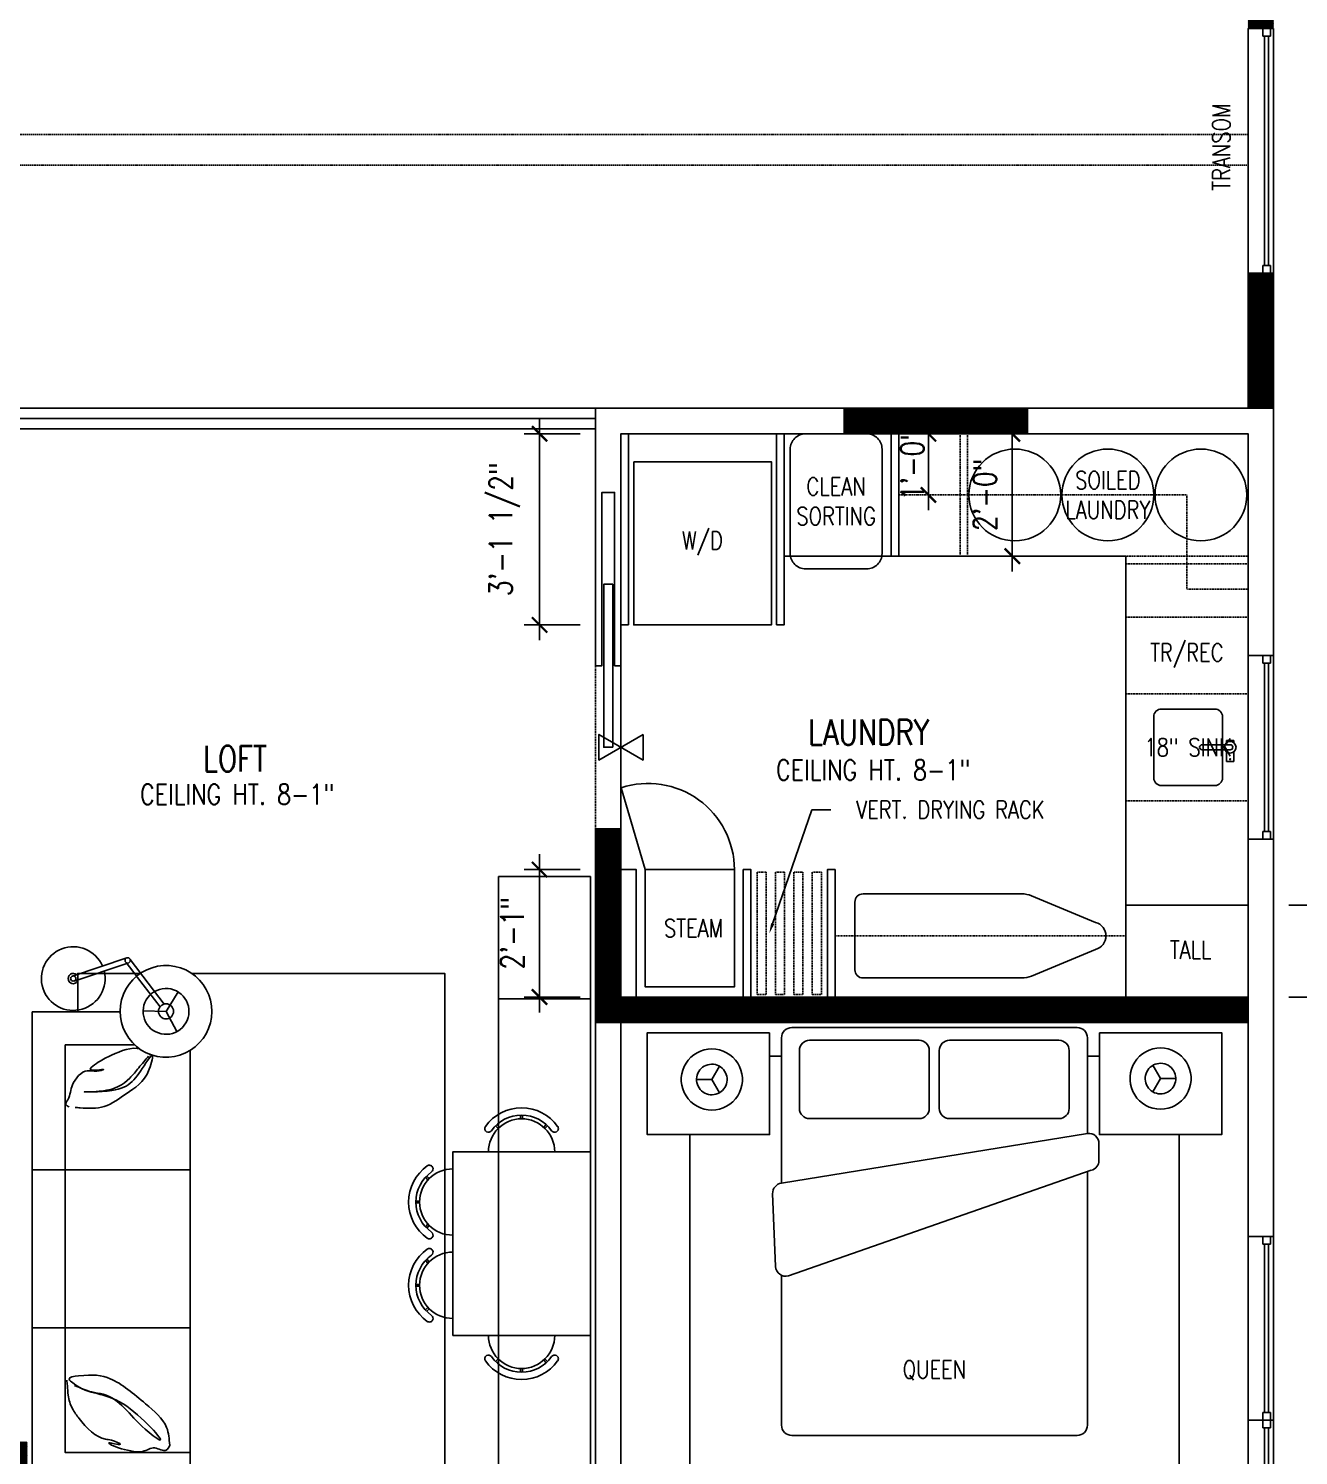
# Model space of a CAD drawing. Header units: inches. Extents: x -1 to 4116, y -71 to 1384.
# Drawn here: x 3159 to 3408, y 502.4 to 782.4 of the extents above; entities that cross this region are included whole.
import ezdxf
from ezdxf import colors
from ezdxf.entities.mleader import LeaderData, LeaderLine
from ezdxf.enums import TextEntityAlignment as Align
from ezdxf.math import Vec2, Vec3

# ---------------------------------------------------------------- set-up
doc = ezdxf.new("R2010")
doc.units = ezdxf.units.IN
doc.header["$MEASUREMENT"] = 0
for name, pattern in [('DASHDOT2', [0.5, 0.25, -0.125, 0, -0.125]), ('HIDDEN', [0.375, 0.25, -0.125]), ('HIDDEN2', [0.1875, 0.125, -0.0625])]:
    doc.linetypes.add(name, pattern=pattern)
doc.layers.get('DEFPOINTS').update_dxf_attribs({"color": 92, "lineweight": 15})
for name, color, linetype in [('A-ANNO', 3, 'Continuous'), ('A-ANNO - NEW', 3, 'Continuous'), ('A-ANNO-CLNG-HT-NEW', 2, 'Continuous'), ('A-ANNO-ROOMTAG-NEW', 2, 'Continuous'), ('A-APPL-NEWW', 1, 'Continuous'), ('A-CASE-BLW', 1, 'HIDDEN2'), ('A-CASE-NEW', 2, 'Continuous'), ('A-CASE-OVER', 1, 'HIDDEN2'), ('A-CLNG-COL1', 1, 'Continuous'), ('A-CLNG-HEAD', 1, 'HIDDEN2'), ('A-DIM-CONS', 2, 'Continuous'), ('A-DOOR-NEW', 2, 'Continuous'), ('A-FLOR-HRAL', 3, 'Continuous'), ('A-FLOR-SILL', 8, 'Continuous'), ('A-FURN', 8, 'Continuous'), ('A-GLAZ', 1, 'Continuous'), ('A-PFIX', 2, 'Continuous'), ('A-WALL-EXIST', 4, 'Continuous'), ('A-WALL-HTCH-F', 252, 'Continuous'), ('A-WALL-NEW', 4, 'Continuous')]:
    doc.layers.add(name, color=color, linetype=linetype)
doc.layers.add('A-FLOR-LEVL', color=2, linetype='Continuous', plot=False)
doc.styles.add('ccTXT', font='ROMANS.shx', dxfattribs={"width": 0.8})
doc.dimstyles.new('DIM48$0', dxfattribs={"dimscale": 48, "dimtxt": 0.09375, "dimasz": 0.0625, "dimexe": 0.0625, "dimexo": 0.0625, "dimgap": 0.0625, "dimtad": 0, "dimdec": 8, "dimrnd": 0.125, "dimzin": 3, "dimdsep": 46, "dimlunit": 4, "dimtxsty": 'ccTXT', "dimblk": 'ARCHTICK', "dimblk1": 'ARCHTICK', "dimblk2": 'ARCHTICK', "dimsah": 1, "dimcen": 0.09375, "dimdle": 0.0625, "dimclrd": 2, "dimclre": 1, "dimclrt": 256, "dimadec": 0, "dimazin": 0, "dimtfac": 0.6, "dimtdec": 4, "dimtix": 1, "dimtmove": 2, "dimatfit": 3, "dimldrblk": 'ARCHTICK', "dimfxl": 1, "dimtvp": 1, "dimfrac": 2, "dimtolj": 1, "dimtzin": 0, "dimarcsym": 0})

# ---------------------------------------------------------------- blocks, each defined once
blk = doc.blocks.new('*U116')
for p, q in [((0, 5), (48, 5)), ((0, 5), (48, 5)), ((0, 2.875), (0, 4.375)), ((0, 4.375), (1.5, 4.375)), ((0, 2.875), (1.5, 2.875)), ((1.5, 2.875), (1.5, 4.375)), ((1.5, 4), (46.5, 4)), ((1.5, 3.25), (46.5, 3.25)), ((46.5, 2.875), (46.5, 4.375)), ((48, 4.375), (46.5, 4.375)), ((48, 2.875), (46.5, 2.875)), ((48, 2.875), (48, 4.375))]:
    blk.add_line(p, q)
at = {"flags": 128}
for points in [[(0, 0), (0, 5), (0, 5), (0, 5)], [(48, 0), (48, 5), (48, 5), (48, 5)]]:
    blk.add_lwpolyline(points, dxfattribs=at)
at = {"layer": 'A-FLOR-SILL'}
blk.add_line((0, 0), (48, 0), dxfattribs=at)
at = {"layer": 'A-GLAZ', "color": 8}
blk.add_line((0, 0), (48, 0), dxfattribs=at)
blk = doc.blocks.new('*U335')
for p, q in [((0, 5), (36, 5)), ((0, 5), (36, 5)), ((0, 2.875), (0, 4.375)), ((0, 4.375), (1.5, 4.375)), ((0, 2.875), (1.5, 2.875)), ((1.5, 2.875), (1.5, 4.375)), ((1.5, 4), (34.5, 4)), ((1.5, 3.25), (34.5, 3.25)), ((34.5, 2.875), (34.5, 4.375)), ((36, 4.375), (34.5, 4.375)), ((36, 2.875), (34.5, 2.875)), ((36, 2.875), (36, 4.375))]:
    blk.add_line(p, q)
at = {"flags": 128}
for points in [[(0, 0), (0, 5), (0, 5), (0, 5)], [(36, 0), (36, 5), (36, 5), (36, 5)]]:
    blk.add_lwpolyline(points, dxfattribs=at)
at = {"layer": 'A-FLOR-SILL'}
blk.add_line((0, 0), (36, 0), dxfattribs=at)
at = {"layer": 'A-GLAZ', "color": 8}
blk.add_line((0, 0), (36, 0), dxfattribs=at)
blk = doc.blocks.new('*U346')
for p, q in [((0, 5), (36, 5)), ((0, 5), (36, 5)), ((0, 2.875), (0, 4.375)), ((0, 4.375), (1.5, 4.375)), ((0, 2.875), (1.5, 2.875)), ((1.5, 2.875), (1.5, 4.375)), ((1.5, 4), (34.5, 4)), ((1.5, 3.25), (34.5, 3.25)), ((34.5, 2.875), (34.5, 4.375)), ((36, 4.375), (34.5, 4.375)), ((36, 2.875), (34.5, 2.875)), ((36, 2.875), (36, 4.375))]:
    blk.add_line(p, q)
at = {"flags": 128}
for points in [[(0, 0), (0, 5), (0, 5), (0, 5)], [(36, 0), (36, 5), (36, 5), (36, 5)]]:
    blk.add_lwpolyline(points, dxfattribs=at)
at = {"layer": 'A-FLOR-SILL'}
blk.add_line((0, 0), (36, 0), dxfattribs=at)
at = {"layer": 'A-GLAZ', "color": 8}
blk.add_line((0, 0), (36, 0), dxfattribs=at)
blk = doc.blocks.new('*U348')
at = {"linetype": 'ByBlock'}
blk.add_lwpolyline([(0, 0), (32, 0), (32, -1.75), (0, -1.75)], close=True, dxfattribs=at)
blk = doc.blocks.new('*U342')
at = {"color": 0, "linetype": 'ByBlock'}
for p, q in [((4.5, 2.5), (4.5, 6)), ((18, 6), (18, 2.5)), ((4.5, -6), (4.5, -2.5)), ((18, -2.5), (18, -6))]:
    blk.add_line(p, q, dxfattribs=at)
at = {"color": 0}
for p, q in [((16.5, 7.5), (6, 7.5)), ((4.5, -2.5), (4.5, 2.5)), ((18, -2.5), (18, 2.5)), ((6, -7.5), (16.5, -7.5))]:
    blk.add_line(p, q, dxfattribs=at)
at = {"color": 0, "linetype": 'ByBlock'}
for centre, start, end in [((6, 6), 90, 180), ((16.5, 6), 0, 90), ((6, -6), 180, 270), ((16.5, -6), 270, 0)]:
    blk.add_arc(centre, 1.5, start, end, dxfattribs=at)
blk = doc.blocks.new('*U20')
at = {"color": 0, "linetype": 'ByBlock'}
for p, q in [((-0.9, 0.71), (-1.35, 0.71)), ((-1.35, 0.71), (-1.35, -0.71)), ((-0.5, 0), (-0.5, -5.5)), ((0.5, -5.5), (0.5, 0)), ((0.9, 0.71), (2.81, 0.71)), ((2.81, 0.71), (2.81, -0.71)), ((-0.9, -0.71), (-1.35, -0.71)), ((0.9, -0.71), (2.81, -0.71))]:
    blk.add_line(p, q, dxfattribs=at)
blk.add_circle((0, 0), 1.14, dxfattribs=at)
blk.add_circle((2.34, 0), 0.107)
for centre, start, end in [((0, 0), 0, 180), ((0, -5.5), 180, 0)]:
    blk.add_arc(centre, 0.5, start, end, dxfattribs=at)
blk = doc.blocks.new('*U351')
blk.add_lwpolyline([(-48, -60), (48, -60), (48, 60), (-48, 60)], close=True)
blk = doc.blocks.new('*U352')
blk.add_wipeout([(0, 0), (0, -20), (24, -20), (24, 0)])
blk.add_lwpolyline([(0, 0), (0, -20), (24, -20), (24, 0)], close=True)
blk = doc.blocks.new('*U349')
blk.add_wipeout([(0, 0), (0, -20), (24, -20), (24, 0)])
blk.add_lwpolyline([(0, 0), (0, -20), (24, -20), (24, 0)], close=True)
blk = doc.blocks.new('*U138')
blk.add_wipeout([(6, 0), (5.95, 0.75), (5.81, 1.49), (5.58, 2.21), (5.26, 2.89), (4.85, 3.53), (4.37, 4.11), (3.82, 4.62), (3.21, 5.07), (2.55, 5.43), (1.85, 5.71), (1.12, 5.89), (0.38, 5.99), (-0.38, 5.99), (-1.12, 5.89), (-1.85, 5.71), (-2.55, 5.43), (-3.21, 5.07), (-3.82, 4.62), (-4.37, 4.11), (-4.85, 3.53), (-5.26, 2.89), (-5.58, 2.21), (-5.81, 1.49), (-5.95, 0.75), (-6, 0), (-5.95, -0.75), (-5.81, -1.49), (-5.58, -2.21), (-5.26, -2.89), (-4.85, -3.53), (-4.37, -4.11), (-3.82, -4.62), (-3.21, -5.07), (-2.55, -5.43), (-1.85, -5.71), (-1.12, -5.89), (-0.38, -5.99), (0.38, -5.99), (1.12, -5.89), (1.85, -5.71), (2.55, -5.43), (3.21, -5.07), (3.82, -4.62), (4.37, -4.11), (4.85, -3.53), (5.26, -2.89), (5.58, -2.21), (5.81, -1.49), (5.95, -0.75)])
at = {"color": 0}
for q in [(-2.6, 1.5), (2.6, 1.5), (0, -3)]:
    blk.add_line((0, 0), q, dxfattribs=at)
for points in [[(6, 0), (5.95, 0.75), (5.81, 1.49), (5.58, 2.21), (5.26, 2.89), (4.85, 3.53), (4.37, 4.11), (3.82, 4.62), (3.21, 5.07), (2.55, 5.43), (1.85, 5.71), (1.12, 5.89), (0.38, 5.99), (-0.38, 5.99), (-1.12, 5.89), (-1.85, 5.71), (-2.55, 5.43), (-3.21, 5.07), (-3.82, 4.62), (-4.37, 4.11), (-4.85, 3.53), (-5.26, 2.89), (-5.58, 2.21), (-5.81, 1.49), (-5.95, 0.75), (-6, 0), (-5.95, -0.75), (-5.81, -1.49), (-5.58, -2.21), (-5.26, -2.89), (-4.85, -3.53), (-4.37, -4.11), (-3.82, -4.62), (-3.21, -5.07), (-2.55, -5.43), (-1.85, -5.71), (-1.12, -5.89), (-0.38, -5.99), (0.38, -5.99), (1.12, -5.89), (1.85, -5.71), (2.55, -5.43), (3.21, -5.07), (3.82, -4.62), (4.37, -4.11), (4.85, -3.53), (5.26, -2.89), (5.58, -2.21), (5.81, -1.49), (5.95, -0.75)], [(2.6, 1.5), (2.39, 1.81), (2.14, 2.1), (1.86, 2.35), (1.55, 2.57), (1.22, 2.74), (0.87, 2.87), (0.5, 2.96), (0.13, 3), (-0.25, 2.99), (-0.62, 2.93), (-0.99, 2.83), (-1.33, 2.69), (-1.66, 2.5), (-1.96, 2.27), (-2.23, 2.01), (-2.46, 1.71), (-2.66, 1.39), (-2.81, 1.05), (-2.92, 0.69), (-2.98, 0.31), (-3, -0.06), (-2.97, -0.44), (-2.89, -0.81), (-2.77, -1.16), (-2.6, -1.5), (-2.39, -1.81), (-2.14, -2.1), (-1.86, -2.35), (-1.55, -2.57), (-1.22, -2.74), (-0.87, -2.87), (-0.5, -2.96), (-0.13, -3), (0.25, -2.99), (0.62, -2.93), (0.99, -2.83), (1.33, -2.69), (1.66, -2.5), (1.96, -2.27), (2.23, -2.01), (2.46, -1.71), (2.66, -1.39), (2.81, -1.05), (2.92, -0.69), (2.98, -0.31), (3, 0.06), (2.97, 0.44), (2.89, 0.81), (2.77, 1.16)]]:
    blk.add_lwpolyline(points, close=True)
blk = doc.blocks.new('*U354')
for p, q in [((-24.49, -2.49), (-3.02, -2.49)), ((24.42, -2.49), (2.95, -2.49)), ((-26.49, -15.85), (-26.49, -4.49)), ((-1.02, -4.49), (-1.02, -15.85)), ((0.95, -4.49), (0.95, -15.85)), ((26.42, -15.85), (26.42, -4.49)), ((-3.02, -17.85), (-24.49, -17.85)), ((2.95, -17.85), (24.42, -17.85)), ((-30, -30.52), (30, -20.77)), ((32.26, -22.75), (32.26, -26.06)), ((30.77, -27.99), (-28.64, -48.72)), ((-31.16, -46.87), (-31.74, -32.58))]:
    blk.add_line(p, q)
for points in [[(30, -20.77), (30, -2, 0.414214), (28, 0), (-28, 0, 0.414214), (-30, -2), (-30, -30.52)], [(-30, -48.61), (-30, -78, 0.414214), (-28, -80), (28, -80, 0.414214), (30, -78), (30, -28.2)]]:
    blk.add_lwpolyline(points, format="xyb")
for centre, start, end in [((-24.49, -4.49), 90, 180), ((-3.02, -4.49), 0, 90), ((2.95, -4.49), 90, 180), ((24.42, -4.49), 0, 90), ((-24.49, -15.85), 180, 270), ((-3.02, -15.85), 270, 0), ((2.95, -15.85), 180, 270), ((24.42, -15.85), 270, 0), ((30.26, -22.75), 0, 97.3662), ((30.26, -26.06), 285, 0), ((-29.74, -32.5), 97.3662, 182.3352), ((-29.16, -46.79), 182.3352, 285)]:
    blk.add_arc(centre, 2, start, end)
blk = doc.blocks.new('*U378')
blk.add_lwpolyline([(-54, -36), (54, -36), (54, 36), (-54, 36)], close=True)
blk = doc.blocks.new('*U320')
at = {"color": 6}
blk.add_wipeout([(0, 93), (0, 0), (31, 0), (31, 93)], dxfattribs=at)
for points in [[(0, 93), (0, 62), (6.5, 62), (6.5, 86.5), (31, 86.5), (31, 93), (0, 93)], [(0, 0), (0, 31), (6.5, 31), (6.5, 6.5), (31, 6.5), (31, 0), (0, 0)]]:
    blk.add_lwpolyline(points)
for points in [[(6.5, 86.5), (31, 86.5), (31, 62), (6.5, 62)], [(6.5, 62), (6.5, 31), (0, 31), (0, 62)], [(6.5, 62), (6.5, 31), (31, 31), (31, 62)], [(6.5, 6.5), (31, 6.5), (31, 31), (6.5, 31)]]:
    blk.add_lwpolyline(points, close=True)
blk = doc.blocks.new('*U304')
at = {"color": 0, "linetype": 'ByBlock'}
for points in [[(-10.24, -5.98), (-9.63, -2.52), (-5.5, 2.13), (1.43, 7.07), (7.66, 7.62), (9.5, 6.96), (8.8, 6.23), (-1.1, 2.12), (-8.16, -4.91), (-5.43, -2.83), (2.83, 4.01), (5.06, 4.47), (8.42, 5.75)], [(-10.24, -5.98), (-9.57, -6.95), (-7.29, -6.53), (-4.88, -7.2), (1.49, -5.54), (0.57, -5.71), (-0.52, -5.81), (1.2, -4.99), (2.34, -4.81), (7.53, -0.75), (8.83, 1.18), (9.69, 3.82), (9.82, 5.74), (9.96, 6.77)]]:
    blk.add_spline(points, degree=3, dxfattribs=at)
blk = doc.blocks.new('*U305')
at = {"color": 0, "linetype": 'ByBlock'}
for points in [[(6.84, 5.68), (5.91, 5.76), (1.16, 5.51), (-3.15, 2.99), (-7.67, -1.84), (-8.2, -4.52), (-7.03, -3.05), (-0.34, 2.36), (5.08, 2.63), (1.59, 2.47), (-3.86, -0.08), (-5.61, -2.09), (-7.54, -4.4)], [(8.06, 5.59), (8.67, 5.14), (8.32, 4.17), (7.4, 1.27), (4.47, -1.51), (2.6, -1.44), (1.3, -1.73), (3.89, -1.81), (3.09, -2.65), (0.36, -4.27), (-5.31, -5.89), (-6.56, -5.75), (-7.91, -5.58), (-7.78, -4.56)]]:
    blk.add_spline(points, degree=3, dxfattribs=at)
blk = doc.blocks.new('*U375')
blk.add_wipeout([(0, 0), (0, -27), (36, -27), (36, 0)])
blk.add_lwpolyline([(0, 0), (0, -27), (36, -27), (36, 0)], close=True)
blk = doc.blocks.new('*U376')
for p, q in [((12.82, 14.86), (1.74, 12.91)), ((13, 13.84), (2.25, 11.94))]:
    blk.add_line(p, q)
for centre in [(12.91, 14.35), (1.83, 12.39)]:
    blk.add_circle(centre, 0.52)
blk.add_arc((12.91, 14.35), 1.01, 220.9778, 159.0222)
blk.add_wipeout([(9, 0), (8.93, 1.13), (8.72, 2.24), (8.37, 3.31), (7.89, 4.34), (7.28, 5.29), (6.56, 6.16), (5.74, 6.93), (4.82, 7.6), (3.83, 8.14), (2.78, 8.56), (1.69, 8.84), (0.57, 8.98), (-0.57, 8.98), (-1.69, 8.84), (-2.78, 8.56), (-3.83, 8.14), (-4.82, 7.6), (-5.74, 6.93), (-6.56, 6.16), (-7.28, 5.29), (-7.89, 4.34), (-8.37, 3.31), (-8.72, 2.24), (-8.93, 1.13), (-9, 0), (-8.93, -1.13), (-8.72, -2.24), (-8.37, -3.31), (-7.89, -4.34), (-7.28, -5.29), (-6.56, -6.16), (-5.74, -6.93), (-4.82, -7.6), (-3.83, -8.14), (-2.78, -8.56), (-1.69, -8.84), (-0.57, -8.98), (0.57, -8.98), (1.69, -8.84), (2.78, -8.56), (3.83, -8.14), (4.82, -7.6), (5.74, -6.93), (6.56, -6.16), (7.28, -5.29), (7.89, -4.34), (8.37, -3.31), (8.72, -2.24), (8.93, -1.13)])
for p, q in [((1.31, 12.3), (-0.37, 1.43)), ((2.29, 12.15), (0.61, 1.35))]:
    blk.add_line(p, q)
at = {"color": 0}
for q in [(-3.9, 2.25), (3.9, 2.25), (0, -4.5)]:
    blk.add_line((0, 0), q, dxfattribs=at)
for points in [[(9, 0), (8.93, 1.13), (8.72, 2.24), (8.37, 3.31), (7.89, 4.34), (7.28, 5.29), (6.56, 6.16), (5.74, 6.93), (4.82, 7.6), (3.83, 8.14), (2.78, 8.56), (1.69, 8.84), (0.57, 8.98), (-0.57, 8.98), (-1.69, 8.84), (-2.78, 8.56), (-3.83, 8.14), (-4.82, 7.6), (-5.74, 6.93), (-6.56, 6.16), (-7.28, 5.29), (-7.89, 4.34), (-8.37, 3.31), (-8.72, 2.24), (-8.93, 1.13), (-9, 0), (-8.93, -1.13), (-8.72, -2.24), (-8.37, -3.31), (-7.89, -4.34), (-7.28, -5.29), (-6.56, -6.16), (-5.74, -6.93), (-4.82, -7.6), (-3.83, -8.14), (-2.78, -8.56), (-1.69, -8.84), (-0.57, -8.98), (0.57, -8.98), (1.69, -8.84), (2.78, -8.56), (3.83, -8.14), (4.82, -7.6), (5.74, -6.93), (6.56, -6.16), (7.28, -5.29), (7.89, -4.34), (8.37, -3.31), (8.72, -2.24), (8.93, -1.13)], [(3.9, 2.25), (3.58, 2.72), (3.22, 3.15), (2.8, 3.53), (2.33, 3.85), (1.83, 4.11), (1.3, 4.31), (0.75, 4.44), (0.19, 4.5), (-0.38, 4.48), (-0.94, 4.4), (-1.48, 4.25), (-2, 4.03), (-2.49, 3.75), (-2.94, 3.41), (-3.34, 3.01), (-3.7, 2.57), (-3.99, 2.08), (-4.22, 1.57), (-4.38, 1.03), (-4.48, 0.47), (-4.5, -0.09), (-4.45, -0.66), (-4.33, -1.21), (-4.15, -1.74), (-3.9, -2.25), (-3.58, -2.72), (-3.22, -3.15), (-2.8, -3.53), (-2.33, -3.85), (-1.83, -4.11), (-1.3, -4.31), (-0.75, -4.44), (-0.19, -4.5), (0.38, -4.48), (0.94, -4.4), (1.48, -4.25), (2, -4.03), (2.49, -3.75), (2.94, -3.41), (3.34, -3.01), (3.7, -2.57), (3.99, -2.08), (4.22, -1.57), (4.38, -1.03), (4.48, -0.47), (4.5, 0.09), (4.45, 0.66), (4.33, 1.21), (4.15, 1.74)]]:
    blk.add_lwpolyline(points, close=True)
blk.add_circle((0, 0), 1.48)
blk.add_arc((12.91, 14.35), 6.25, 194.7779, 185.2221)
blk = doc.blocks.new('*U22')
at = {"color": 0, "linetype": 'ByBlock'}
for p, q in [((-0.25, 18.5), (-0.25, 19.5)), ((0.25, 18.5), (0.25, 19.5)), ((-7.07, 16.57), (-6.36, 15.86)), ((-6.71, 16.92), (-6.01, 16.22)), ((6.71, 16.92), (6.01, 16.22)), ((7.07, 16.57), (6.36, 15.86)), ((-9.49, 14.98), (-9.49, 14.98)), ((9.49, 14.98), (9.49, 14.98))]:
    blk.add_line(p, q, dxfattribs=at)
blk.add_circle((0, 9.5), 9, dxfattribs=at)
for centre, radius, start, end in [((0, 9.5), 12, 35.2159, 144.7841), ((0, 9.5), 10, 35.2159, 144.7841), ((-8.99, 15.84), 1, 144.7841, 240), ((8.99, 15.84), 1, 300, 35.2159), ((-8.99, 15.84), 1, 240, 324.7841), ((8.99, 15.84), 1, 215.2159, 300)]:
    blk.add_arc(centre, radius, start, end, dxfattribs=at)
blk = doc.blocks.new('*U53')
at = {"layer": 'A-FLOR-SILL'}
blk.add_line((-16, 0), (16, 0), dxfattribs=at)
blk.add_lwpolyline([(-2.51, 4.32), (2.51, -4.32), (-2.51, -4.32), (2.51, 4.32)], close=True, dxfattribs=at)
blk = doc.blocks.new('_ArchTick')
at = {"color": 0, "linetype": 'ByBlock', "const_width": 0.15}
blk.add_lwpolyline([(-0.5, -0.5), (0.5, 0.5)], dxfattribs=at)
blk = doc.blocks.new('*D572')
at = {"layer": 'A-DIM-CONS', "color": 2, "lineweight": -2, "transparency": 16777216}
blk.add_line((3335.46, 687.87), (3335.46, 705.87), dxfattribs=at)
at = {"layer": 'DEFPOINTS', "color": 0, "transparency": 16777216}
for p in [(3335.46, 702.87), (3335.46, 702.87), (3335.46, 690.87)]:
    blk.add_point(p, dxfattribs=at)
at = {"layer": 'A-DIM-CONS', "color": 2, "lineweight": -2, "transparency": 16777216, "xscale": 3, "yscale": 3, "zscale": 3}
for p, rotation in [((3335.46, 702.87), 90), ((3335.46, 690.87), 270)]:
    blk.add_blockref('_ArchTick', p, dxfattribs=dict(at, rotation=rotation))
at = {"layer": 'A-DIM-CONS', "transparency": 16777216, "insert": (3332.31, 696.87), "char_height": 4.5, "attachment_point": 5, "rotation": 90, "style": 'ccTXT'}
blk.add_mtext('\\A1;1\'-0"', dxfattribs=at)
blk = doc.blocks.new('*D573')
at = {"layer": 'A-DIM-CONS', "color": 2, "lineweight": -2, "transparency": 16777216}
blk.add_line((3351.91, 675.87), (3351.91, 705.87), dxfattribs=at)
at = {"layer": 'DEFPOINTS', "color": 0, "transparency": 16777216}
for p in [(3351.91, 702.87), (3351.91, 702.87), (3351.91, 678.87)]:
    blk.add_point(p, dxfattribs=at)
at = {"layer": 'A-DIM-CONS', "color": 2, "lineweight": -2, "transparency": 16777216, "xscale": 3, "yscale": 3, "zscale": 3}
for p, rotation in [((3351.91, 702.87), 90), ((3351.91, 678.87), 270)]:
    blk.add_blockref('_ArchTick', p, dxfattribs=dict(at, rotation=rotation))
at = {"layer": 'A-DIM-CONS', "transparency": 16777216, "insert": (3346.55, 690.87), "char_height": 4.5, "attachment_point": 5, "rotation": 90, "style": 'ccTXT'}
blk.add_mtext('\\A1;2\'-0"', dxfattribs=at)
blk = doc.blocks.new('*D574')
at = {"layer": 'A-DIM-CONS', "color": 2, "lineweight": -2, "transparency": 16777216}
blk.add_line((3259.19, 662.37), (3259.19, 705.87), dxfattribs=at)
at = {"layer": 'A-DIM-CONS', "color": 1, "lineweight": -2, "transparency": 16777216}
for p, q in [((3267.15, 702.87), (3256.19, 702.87)), ((3267.15, 665.37), (3256.19, 665.37))]:
    blk.add_line(p, q, dxfattribs=at)
at = {"layer": 'DEFPOINTS', "color": 0, "transparency": 16777216}
for p in [(3259.19, 702.87), (3270.15, 702.87), (3270.15, 665.37)]:
    blk.add_point(p, dxfattribs=at)
at = {"layer": 'A-DIM-CONS', "color": 2, "lineweight": -2, "transparency": 16777216, "xscale": 3, "yscale": 3, "zscale": 3}
for p, rotation in [((3259.19, 702.87), 90), ((3259.19, 665.37), 270)]:
    blk.add_blockref('_ArchTick', p, dxfattribs=dict(at, rotation=rotation))
at = {"layer": 'A-DIM-CONS', "transparency": 16777216, "insert": (3252.33, 684.12), "char_height": 4.5, "attachment_point": 5, "rotation": 90, "style": 'ccTXT'}
blk.add_mtext('\\A1;3\'-1 1/2"', dxfattribs=at)
blk = doc.blocks.new('*D575')
at = {"layer": 'A-DIM-CONS', "color": 2, "lineweight": -2, "transparency": 16777216}
blk.add_line((3259.19, 620.37), (3259.19, 589.37), dxfattribs=at)
at = {"layer": 'A-DIM-CONS', "color": 1, "lineweight": -2, "transparency": 16777216}
for p, q in [((3267.15, 617.37), (3256.19, 617.37)), ((3267.15, 592.37), (3256.19, 592.37))]:
    blk.add_line(p, q, dxfattribs=at)
at = {"layer": 'DEFPOINTS', "color": 0, "transparency": 16777216}
for p in [(3270.15, 617.37), (3259.19, 592.37), (3270.15, 592.37)]:
    blk.add_point(p, dxfattribs=at)
at = {"layer": 'A-DIM-CONS', "color": 2, "lineweight": -2, "transparency": 16777216, "xscale": 3, "yscale": 3, "zscale": 3}
for p, rotation in [((3259.19, 617.37), 90), ((3259.19, 592.37), 270)]:
    blk.add_blockref('_ArchTick', p, dxfattribs=dict(at, rotation=rotation))
at = {"layer": 'A-DIM-CONS', "transparency": 16777216, "insert": (3253.83, 604.87), "char_height": 4.5, "attachment_point": 5, "rotation": 90, "style": 'ccTXT'}
blk.add_mtext('\\A1;2\'-1"', dxfattribs=at)
blk = doc.blocks.new('*D577')
at = {"layer": 'A-DIM-CONS', "color": 2, "lineweight": -2, "transparency": 16777216}
for p, q in [((3418.62, 610.37), (3418.62, 613.37)), ((3418.62, 610.37), (3418.62, 592.37)), ((3418.62, 592.37), (3418.62, 589.37))]:
    blk.add_line(p, q, dxfattribs=at)
at = {"layer": 'A-DIM-CONS', "color": 1, "lineweight": -2, "transparency": 16777216}
for p, q in [((3406.16, 610.37), (3421.62, 610.37)), ((3406.16, 592.37), (3421.62, 592.37))]:
    blk.add_line(p, q, dxfattribs=at)
at = {"layer": 'DEFPOINTS', "color": 0, "transparency": 16777216}
for p in [(3403.16, 610.37), (3403.16, 592.37), (3418.62, 592.37)]:
    blk.add_point(p, dxfattribs=at)
at = {"layer": 'A-DIM-CONS', "color": 2, "lineweight": -2, "transparency": 16777216, "xscale": 3, "yscale": 3, "zscale": 3}
for p, rotation in [((3418.62, 610.37), 270), ((3418.62, 592.37), 90)]:
    blk.add_blockref('_ArchTick', p, dxfattribs=dict(at, rotation=rotation))
at = {"layer": 'A-DIM-CONS', "transparency": 16777216, "insert": (3413.27, 601.37), "char_height": 4.5, "attachment_point": 5, "rotation": 90, "style": 'ccTXT'}
blk.add_mtext('\\A1;1\'-6"', dxfattribs=at)

msp = doc.modelspace()

# ---------------------------------------------------------------- hatches: boundary and pattern name
at = {"layer": 'A-WALL-HTCH-F'}
h = msp.add_hatch(dxfattribs=at)
h.set_pattern_fill('ANSI31', color=256)
h.set_pattern_definition([(45, (0.0164, 0.01056), (-0.0883883476, 0.0883883476), [])])
h.paths.add_polyline_path([(3353.15798868, 315.11544828), (3332.85798868, 315.11544828), (3332.15798868, 315.11544828), (3332.15798868, 419.11544828), (3361.2557944, 419.11544828), (3361.25628446, 424.11544826), (3322.15847874, 424.11864163), (3322.15798868, 419.11544828), (3327.15798868, 419.11544828), (3327.15798868, 315.11544828), (3257.15798868, 315.11544828), (3257.15798868, 398.61544828), (3275.15798868, 398.61544828), (3275.15798868, 419.11544828), (3292.15798868, 419.11544828), (3292.15798868, 424.12109193), (3275.15798868, 424.12248043), (3275.15798868, 429.11544828), (3270.17624421, 429.11544828), (3270.14717782, 403.62288793), (3256.15798868, 403.61544828), (3247.15798868, 403.61544828), (3247.15798868, 398.61544828), (3252.15798868, 398.61544828), (3252.15798868, 310.11544828), (3252.15798868, 277.36544828), (3257.15798868, 277.36544828), (3257.15798868, 310.11544828), (3398.15798868, 310.11544828), (3398.15798868, 315.11544828), (3377.15798868, 315.11544828), (3377.15804794, 311.11544828), (3353.15804794, 311.11544828)])
h.paths.add_polyline_path([(3082.65798868, 398.61544828), (3120.40798868, 398.61544828), (3120.40798868, 403.61544828), (3082.65798868, 403.61544828)], flags=17)
h.paths.add_polyline_path([(3082.65798868, 476.36544828), (3077.65798868, 476.36544828), (3077.65798868, 428.36544828), (3082.65798868, 428.36544828)])
h.paths.add_polyline_path([(3158.65798868, 463.11544828), (3187.65798868, 463.11544828), (3187.65798868, 454.86544828), (3182.65798868, 454.86544828), (3182.65798868, 458.11544828), (3158.65798868, 458.11544828), (3158.65798868, 403.61544828), (3182.65798868, 403.61544828), (3182.65798868, 406.86544828), (3187.65798868, 406.86544828), (3187.65798868, 403.61544828), (3215.15798868, 403.61544828), (3215.15798868, 398.61544828), (3150.40798868, 398.61544828), (3150.40798868, 403.61544828), (3153.65798868, 403.61544828), (3153.65798868, 500.11544828), (3082.65798868, 500.11544828), (3082.65798868, 505.11544828), (3158.65798868, 505.11544828)])
h.paths.add_polyline_path([(3366.90798868, 239.11544828), (3350.65798868, 239.11544828), (3350.65798868, 244.11544828), (3366.90798868, 244.11544828)])
h.paths.add_polyline_path([(3185.90798868, 239.11544828), (3173.90798868, 239.11544828), (3173.90798868, 244.11544828), (3185.90798868, 244.11544828)])
h.paths.add_polyline_path([(3125.90798868, 239.11544828), (3113.90798868, 239.11544828), (3113.90798868, 244.11544828), (3125.90798868, 244.11544828)])
h.paths.add_polyline_path([(3108.65798868, 239.11544828), (3108.65798868, 215.11544828), (3077.65798868, 215.11544828), (3077.65798868, 239.11544828), (3081.90798868, 239.11544828), (3081.90798868, 219.36544828), (3104.40798868, 219.36544828), (3104.40798868, 239.11544828)])
h.paths.add_polyline_path([(3222.15798868, 239.11544828), (3222.15798868, 215.11544828), (3191.15798868, 215.11544828), (3191.15798868, 239.11544828), (3195.40798868, 239.11544828), (3195.40798868, 219.36544828), (3217.90798868, 219.36544828), (3217.90798868, 239.11544828)])
h.paths.add_polyline_path([(3398.15798868, 425.86544828), (3403.15798868, 425.86544828), (3403.15798868, 473.36544828), (3398.15798868, 473.36544828)])
h.paths.add_polyline_path([(3398.15798868, 587.36544828), (3270.15798868, 587.36544828), (3270.15798868, 625.36544828), (3275.15798868, 625.36544828), (3275.15798868, 592.36544828), (3398.15798868, 592.36544828)])
h.paths.add_polyline_path([(3354.90798868, 707.86544828), (3318.90798868, 707.86544828), (3318.90798868, 702.86544828), (3354.90798868, 702.86544828)])
h.paths.add_polyline_path([(3398.15798868, 419.11544828), (3393.15798868, 419.11544828), (3393.15798868, 424.11544828), (3398.15798868, 424.11544828)], flags=17)
h.paths.add_polyline_path([(3398.15798868, 707.86544828), (3403.15798868, 707.86544828), (3403.15798868, 734.36544828), (3398.15798868, 734.36544828)])
h.paths.add_polyline_path([(3398.15798868, 782.36544828), (3403.15798868, 782.36544828), (3403.15798868, 926.36544828), (3398.15798868, 926.36544828)])
h.paths.add_polyline_path([(3403.15798868, 974.36544828), (3403.15798868, 1006.61544828), (3360.40798868, 1006.61544828), (3360.40798868, 1001.61544828), (3398.15798868, 1001.61544828), (3398.15798868, 974.36544828)])
h.paths.add_polyline_path([(3288.40798868, 1006.61544828), (3312.40798868, 1006.61544828), (3312.40798868, 1001.61544828), (3288.40798868, 1001.61544828)])
h.paths.add_polyline_path([(3168.40798868, 1006.61544828), (3192.40798868, 1006.61544828), (3192.40798868, 1001.61544828), (3168.40798868, 1001.61544828)])
h.paths.add_polyline_path([(3120.40798868, 1006.61544828), (3120.40798868, 1001.61544828), (3082.65798868, 1001.61544828), (3082.65798868, 706.36544828), (3077.65798868, 706.36544828), (3077.65798868, 819.61544828), (2952.65798868, 819.61544828), (2952.65798868, 780.11544828), (2951.40798868, 780.11544828), (2951.40798868, 816.36544828), (2948.90798868, 816.36544828), (2948.90798868, 780.11544828), (2947.65798868, 780.11544828), (2947.65798868, 867.36544828), (2948.90798868, 867.36544828), (2948.90798868, 831.11544828), (2951.40798868, 831.11544828), (2951.40798868, 867.36544828), (2952.65798868, 867.36544828), (2952.65798868, 824.61544828), (3077.65798868, 824.61544828), (3077.65798868, 909.61544828), (3028.40798868, 909.61544828), (3028.40798868, 914.61544828), (3077.65798868, 914.61544828), (3077.65798868, 1006.61544828)])
h.paths.add_polyline_path([(3077.65798868, 677.61544828), (2941.40798868, 677.61544828), (2941.40798868, 682.61544828), (2947.65798868, 682.61544828), (2947.65798868, 744.11544828), (2952.65798868, 744.11544828), (2952.65798868, 682.61544828), (3077.65798868, 682.61544828)])
h.paths.add_polyline_path([(3048.40798868, 350.11544828), (3077.65798868, 350.11544828), (3077.65798868, 345.11544828), (3048.40798868, 345.11544828)])
h.paths.add_polyline_path([(2922.40798868, 326.11544828), (2922.40798868, 321.11544828), (2947.15798868, 321.11544828), (2947.15798868, 345.11544828), (2976.40798868, 345.11544828), (2976.40798868, 350.11544828), (2947.15798868, 350.11544828), (2947.15798868, 550.11544828), (2938.90798868, 550.11544828), (2938.90798868, 545.11544828), (2942.15798868, 545.11544828), (2942.15798868, 326.11544828)])
h.paths.add_polyline_path([(2750.65798868, 614.36533057), (2750.65798868, 577.61544828), (2753.65798868, 577.61544828), (2753.65798868, 572.61544828), (2750.65798868, 572.61544828), (2750.65798868, 560.36544828), (2745.65798868, 560.36544828), (2745.65798868, 614.36533057)])
h.paths.add_polyline_path([(2745.65798868, 662.36533057), (2745.65798868, 709.61544828), (2750.65798868, 709.61544828), (2750.65798868, 704.11544828), (2792.90798868, 704.11544828), (2792.90798868, 699.11544828), (2750.65798868, 699.11544828), (2750.65798868, 662.36533057)])
h.paths.add_polyline_path([(2745.65798868, 755.86544828), (2745.65798868, 733.61544828), (2750.65798868, 733.61544828), (2750.65798868, 739.11544828), (2826.15798868, 739.11544828), (2826.15798868, 704.11544828), (2822.90798868, 704.11544828), (2822.90798868, 699.11544828), (2834.40798868, 699.11544828), (2834.40798868, 704.11544828), (2831.15798868, 704.11544828), (2831.15798868, 744.11544828), (2750.65798868, 744.11544828), (2750.65798868, 755.86544828)])
h.paths.add_polyline_path([(2750.65798868, 873.86544828), (2745.65798868, 873.86544828), (2745.65798868, 779.86544828), (2750.65798868, 779.86544828)])
h.paths.add_polyline_path([(2860.40798868, 914.61856261), (2872.40798868, 914.61856261), (2872.40798868, 909.61544828), (2860.40798868, 909.61544828)])
h.paths.add_polyline_path([(2750.65798868, 897.86544828), (2745.65798868, 897.86544828), (2745.65798868, 914.61544828), (2788.40798868, 914.61544828), (2788.40798868, 909.61544828), (2750.65798868, 909.61544828)])
h.paths.add_polyline_path([(2956.40798868, 914.61544828), (2956.40798868, 909.61544828), (2952.65798868, 909.61544828), (2952.65798868, 902.61544828), (2947.65798868, 902.61544828), (2947.65798868, 909.61544828), (2944.40798868, 909.61544828), (2944.40798868, 914.61544828)])
h.paths.add_polyline_path([(2874.40798868, 326.11544828), (2870.40798868, 326.11544828), (2870.40798868, 321.11544828), (2874.40798868, 321.11544828)])
h.paths.add_polyline_path([(2818.40798868, 326.11544828), (2822.40798868, 326.11544828), (2822.40798868, 321.11544828), (2818.40798868, 321.11544828)])

# ---------------------------------------------------------------- linework, layer by layer
at = {"layer": 'A-APPL-NEWW', "elevation": 0.27330226}
for points in [[(3277.65798868, 697.36544828), (3304.65798868, 697.36544828), (3304.65798868, 665.36544828), (3277.65798868, 665.36544828)], [(3279.90798868, 617.36544828), (3279.90798868, 594.36544828), (3297.40798868, 594.36544828), (3297.40798868, 617.36544828)]]:
    msp.add_lwpolyline(points, close=True, dxfattribs=at)
msp.add_lwpolyline([(3275.17644607, 633.43327342), (3279.90798868, 617.36544828)], dxfattribs=at)
at = {"layer": 'A-APPL-NEWW'}
msp.add_arc((3280.45959063, 617.32930227, 0.27330226), 16.9484366, 0.1221950735, 108.1628376784, dxfattribs=at)
at = {"layer": 'A-CASE-BLW'}
for p, q in [((3341.65798868, 678.86544828, 0.27330226), (3341.65798868, 702.86544828, 0.27330226)), ((3343.15798868, 678.86544828, 0.27330226), (3343.15798868, 702.86544828, 0.27330226)), ((3374.15798868, 678.86544828, 0.27330226), (3398.15798868, 678.86544828, 0.27330226)), ((3398.15798868, 677.36544828, 0.27330226), (3374.15798868, 677.36544828, 0.27330226)), ((3398.15798868, 666.86544828, 0.27330226), (3374.15798868, 666.86544828, 0.27330226)), ((3398.15798868, 651.86544828, 0.27330226), (3374.15798868, 651.86544828, 0.27330226)), ((3398.15798868, 630.86544828, 0.27330226), (3374.15798868, 630.86544828, 0.27330226))]:
    msp.add_line(p, q, dxfattribs=at)
at = {"layer": 'A-CASE-NEW'}
msp.add_line((3328.15798868, 678.86544828, 0.27330226), (3307.15798868, 678.86544828, 0.27330226), dxfattribs=at)
at = {"layer": 'A-CASE-NEW', "elevation": 0.27330226}
for points in [[(3276.65798868, 665.36544828), (3275.15798868, 665.36544828), (3275.15798868, 702.86544828), (3276.65798868, 702.86544828)], [(3305.65798868, 665.36544828), (3307.15798868, 665.36544828), (3307.15798868, 702.86544828), (3305.65798868, 702.86544828)], [(3328.15798868, 678.86544828), (3329.65798868, 678.86544828), (3329.65798868, 702.86544828), (3328.15798868, 702.86544828)], [(3275.15798868, 592.36544828), (3278.15798868, 592.36544828), (3278.15798868, 617.36544828), (3275.15798868, 617.36544828)], [(3299.15798868, 592.36544828), (3300.65798868, 592.36544828), (3300.65798868, 617.36544828), (3299.15798868, 617.36544828)], [(3315.65798868, 592.36544828), (3317.15798868, 592.36544828), (3317.15798868, 617.36544828), (3315.65798868, 617.36544828)], [(3374.15798868, 592.36544828), (3398.15798868, 592.36544828), (3398.15798868, 610.36544828), (3374.15798868, 610.36544828)]]:
    msp.add_lwpolyline(points, close=True, dxfattribs=at)
msp.add_lwpolyline([(3374.15798868, 610.36544828), (3374.15798868, 678.86544828), (3329.65798868, 678.86544828), (3329.65798868, 702.86544828)], dxfattribs=at)
at = {"layer": 'A-CASE-NEW', "color": 8, "elevation": 0.27330226}
msp.add_lwpolyline([(3368.25323943, 607.010669), (3355.67913412, 612.23302707, 0.0987310877), (3353.76133169, 612.61544828), (3322.63317075, 612.61544828, 0.4142135624), (3321.03298868, 611.01526621), (3321.03298868, 597.71563036, 0.4142135624), (3322.63317075, 596.11544828), (3353.76133169, 596.11544828, 0.0987310877), (3355.67913412, 596.4978695), (3368.25323943, 601.72022757, 0.767326988)], format="xyb", close=True, dxfattribs=at)
at = {"layer": 'A-CASE-OVER', "linetype": 'DASHDOT2'}
msp.add_line((3317.15798868, 604.36544828, 0.27330226), (3374.15798868, 604.36544828, 0.27330226), dxfattribs=at)
at = {"layer": 'A-CASE-OVER', "elevation": 0.27330226}
msp.add_lwpolyline([(3329.65798868, 690.86544828), (3386.15798868, 690.86544828), (3386.15798868, 672.36544828), (3398.15798868, 672.36544828)], dxfattribs=at)
for points in [[(3301.85798868, 592.86544828), (3303.65798868, 592.86544828), (3303.65798868, 616.86544828), (3301.85798868, 616.86544828)], [(3305.45798868, 592.86544828), (3307.25798868, 592.86544828), (3307.25798868, 616.86544828), (3305.45798868, 616.86544828)], [(3309.05798868, 592.86544828), (3310.85798868, 592.86544828), (3310.85798868, 616.86544828), (3309.05798868, 616.86544828)], [(3312.65798868, 592.86544828), (3314.45798868, 592.86544828), (3314.45798868, 616.86544828), (3312.65798868, 616.86544828)]]:
    msp.add_lwpolyline(points, close=True, dxfattribs=at)
at = {"layer": 'A-CLNG-COL1', "linetype": 'HIDDEN', "elevation": 0.27330226}
msp.add_lwpolyline([(3398.15798868, 761.58392777), (3082.65798868, 761.58392777), (3082.65798868, 755.58392777), (3398.15798868, 755.58392777)], close=True, dxfattribs=at)
at = {"layer": 'A-CLNG-HEAD'}
for p, q in [((3270.14717782, 657.36544826, 0.27330226), (3270.17624421, 625.36544828, 0.27330226)), ((3275.15798868, 657.36544826, 0.27330226), (3275.15798868, 625.36544828, 0.27330226))]:
    msp.add_line(p, q, dxfattribs=at)
at = {"layer": 'A-FLOR-HRAL', "linetype": 'ByBlock'}
for p, q in [((3270.14717782, 705.86544828, 0.27330226), (3082.65798868, 705.86544828, 0.27330226)), ((3270.14717782, 703.86544828, 0.27330226), (3082.65798868, 703.86544828, 0.27330226))]:
    msp.add_line(p, q, dxfattribs=at)
at = {"layer": 'A-FLOR-LEVL'}
msp.add_line((3270.14717782, 707.86544828, 0.27330226), (3082.65798868, 707.86544828, 0.27330226), dxfattribs=at)
at = {"layer": 'A-FURN', "elevation": 0.27330226}
msp.add_lwpolyline([(3308.35986885, 699.86544828), (3308.35986885, 679.36544828, 0.4142135624), (3311.35986885, 676.36544828), (3323.35986885, 676.36544828, 0.4142135624), (3326.35986885, 679.36544828), (3326.35986885, 699.86544828, 0.4142135624), (3323.35986885, 702.86544828), (3311.35986885, 702.86544828, 0.4142135624)], format="xyb", close=True, dxfattribs=at)
msp.add_lwpolyline([(3251.15798868, 615.99044828), (3269.15798868, 615.99044828), (3269.15798868, 591.99044828), (3251.15798868, 591.99044828)], close=True, dxfattribs=at)
at = {"layer": 'A-FURN'}
for centre in [(3352.40798868, 690.86544828, 0.27330226), (3370.65798868, 690.86544828, 0.27330226), (3388.90798868, 690.86544828, 0.27330226)]:
    msp.add_circle(centre, 9, dxfattribs=at)
at = {"layer": 'A-WALL-EXIST', "elevation": 0.27330226}
for points in [[(3273.90798868, 657.36544828), (3275.15798868, 657.36544828), (3275.15798868, 702.86544828), (3318.90798868, 702.86544828), (3318.90798868, 707.11544828), (3318.90798868, 707.86544828), (3270.14717782, 707.86544828), (3270.14717782, 657.36544828), (3271.40798868, 657.36544828), (3271.40798868, 691.36544828), (3273.90798868, 691.36544828)], [(3403.15798868, 659.36544828), (3403.15798868, 707.86544828), (3354.90798868, 707.86544828), (3354.90798868, 702.86544828), (3398.15798868, 702.86544828), (3398.15798868, 659.36544828), (3403.15798868, 659.36544828)], [(3398.15798868, 545.36544828), (3403.15798868, 545.36544828), (3403.15798868, 623.36544828), (3398.15798868, 623.36544828)], [(3270.14717782, 587.36544828), (3275.15798868, 587.36544828), (3275.15798868, 461.11544826), (3270.14717782, 461.11544826)]]:
    msp.add_lwpolyline(points, close=True, dxfattribs=at)
at = {"layer": 'A-WALL-NEW', "elevation": 0.27330226}
for points in [[(3398.15798868, 707.86544828), (3403.15798868, 707.86544828), (3403.15798868, 734.36544828), (3398.15798868, 734.36544828)], [(3354.90798868, 707.86544828), (3318.90798868, 707.86544828), (3318.90798868, 702.86544828), (3354.90798868, 702.86544828)]]:
    msp.add_lwpolyline(points, close=True, dxfattribs=at)
msp.add_lwpolyline([(3398.15798868, 587.36544828), (3270.14717782, 587.36544828), (3270.14717782, 625.36544828), (3275.15798868, 625.36544828), (3275.15798868, 592.36544828), (3398.15798868, 592.36544828), (3398.15798868, 587.36544828)], dxfattribs=at)

# ---------------------------------------------------------------- block references
at = {"layer": 'A-DOOR-NEW', "xscale": -1, "rotation": 270}
msp.add_blockref('*U348', (3273.53298868, 641.36544828, 0.27330226), dxfattribs=at)
at = {"layer": 'A-FLOR-SILL', "rotation": 270}
msp.add_blockref('*U53', (3275.15798868, 641.36544827, 0.27330226), dxfattribs=at)
at = {"layer": 'A-FURN', "rotation": 90}
msp.add_blockref('*U378', (3204.60175476, 542.99044828, 0.27330226), dxfattribs=at)
at = {"layer": 'A-FURN'}
msp.add_blockref('*U351', (3336.64769574, 520.76750581, 0.27330226), dxfattribs=at)
at = {"layer": 'A-FURN', "xscale": -0.7222222222222952, "yscale": 0.7222222222222952, "zscale": 0.7222222222222952}
msp.add_blockref('*U22', (3255.65798868, 555.12933717, 0.27330226), dxfattribs=at)
at = {"layer": 'A-FURN', "xscale": 0.7222222222222952, "yscale": 0.7222222222222952, "zscale": 0.7222222222222952}
for p, rotation in [((3249.01909979, 552.15711495, 0.27330226), 89.99999999999999), ((3249.01909979, 535.82378162, 0.27330226), 89.99999999999999), ((3255.65798868, 532.8515594, 0.27330226), 180)]:
    msp.add_blockref('*U22', p, dxfattribs=dict(at, rotation=rotation))
at = {"layer": 'A-GLAZ', "xscale": -1, "rotation": 270}
for name, p in [('*U116', (3398.15798868, 734.36544828, 0.27330226)), ('*U335', (3398.15798868, 623.36544828, 0.27330226)), ('*U346', (3398.15798868, 509.36544828, 0.27330226)), ('*U346', (3398.15798868, 473.36544828, 0.27330226))]:
    msp.add_blockref(name, p, dxfattribs=at)
at = {"layer": 'A-PFIX'}
for name, p, rotation in [('*U342', (3397.65798868, 641.36544828, -35.72669774), 180), ('*U20', (3394.65798868, 641.36544828, 0.27330226), 270)]:
    msp.add_blockref(name, p, dxfattribs=dict(at, rotation=rotation))

# ---------------------------------------------------------------- texts
at = {"layer": 'A-ANNO', "insert": (3392.90798868, 759.11544828, 41.27330226), "char_height": 3.5, "width": 91.7470625376, "attachment_point": 5, "rotation": 90, "style": 'ccTXT'}
msp.add_mtext('TRANSOM', dxfattribs=at)
at = {"layer": 'A-ANNO', "char_height": 3.5, "attachment_point": 5, "style": 'ccTXT'}
for s, insert in [('CLEAN\\PSORTING', (3317.35986885, 689.61544828, 0.27330226)), ('SOILED \\PLAUNDRY', (3370.67374796, 690.86544828, 0.27330226)), ('W/D', (3291.15798868, 681.36544828, 0.27330226)), ('TR/REC', (3386.15798868, 659.36544828, 0.27330226)), ('18" SINK', (3386.40798868, 641.36544828, -35.72669774)), ('STEAM', (3289.40798868, 605.86544828, 0.27330226)), ('TALL', (3386.90798868, 601.61544828, 0.27330226))]:
    msp.add_mtext_dynamic_manual_height_columns(s, width=18.0362940567, gutter_width=30, heights=[0], dxfattribs=dict(at, insert=insert))
at = {"layer": 'A-ANNO-CLNG-HT-NEW', "style": 'ccTXT', "width": 0.8}
for p in [(3324.64193716, 638.92439463, 0.27330226), (3199.89546831, 634.13573445, 0.27330226)]:
    msp.add_text('CEILING HT. 8-1"', height=4, dxfattribs=at).set_placement(p, align=Align.TOP_CENTER)
at = {"layer": 'A-ANNO-ROOMTAG-NEW', "char_height": 5, "width": 59.6256749842, "attachment_point": 5, "style": 'ccTXT'}
for s, insert in [('LAUNDRY', (3323.7639063, 644.32197645, 0.27330226)), ('LOFT', (3199.44578827, 639.11907229, 0.27330226))]:
    msp.add_mtext(s, dxfattribs=dict(at, insert=insert))
at = {"layer": 'A-FURN', "insert": (3336.64769574, 519.13563211, 0.27330226), "char_height": 3.5, "width": 18.4143377797, "attachment_point": 5, "style": 'ccTXT'}
msp.add_mtext('QUEEN', dxfattribs=at)

# ---------------------------------------------------------------- dimensions: what is measured, and where the dimension line sits
at = {"layer": 'A-DIM-CONS'}
for base, p1, p2, picture, middle in [((3259.1892505878, 702.8654482844, 0.2733022636), (3270.1471778209, 665.3654482843, 0.2733022636), (3270.1471778209, 702.8654482844, 0.2733022636), '*D574', (3252.3321077307, 684.1154482844, 0.2733022636)), ((3351.9079886795, 702.8654482844, 0.2733022636), (3351.9079886795, 678.8654482844, 0.2733022636), (3351.9079886795, 702.8654482844, 0.2733022636), '*D573', (3346.5508458224, 690.8654482844, 0.2733022636)), ((3259.1892505878, 592.3654482844, 0.2733022636), (3270.1471778209, 617.3654482844, 0.2733022636), (3270.1471778209, 592.3654482844, 0.2733022636), '*D575', (3253.8321077307, 604.8654482844, 0.2733022636)), ((3418.6236616959, 592.3654482844, 0.2733022636), (3403.1579886795, 610.3654482844, 0.2733022636), (3403.1579886795, 592.3654482844, 0.2733022636), '*D577', (3413.2665188387, 601.3654482844, 0.2733022636))]:
    dim = msp.add_linear_dim(base=base, p1=p1, p2=p2, angle=90, dimstyle='DIM48$0', dxfattribs=at)
    dim.commit()
    dim.dimension.update_dxf_attribs({"geometry": picture, "text_midpoint": middle})
dim = msp.add_linear_dim(base=(3335.4581169879, 702.8654482844, 0.2733022636), p1=(3335.4581169879, 690.8654482844, 0.2733022636), p2=(3335.4581169879, 702.8654482844, 0.2733022636), angle=90, dimstyle='DIM48$0', dxfattribs=at)
dim.commit()
dim.dimension.update_dxf_attribs({"geometry": '*D572', "text_midpoint": (3332.3127922829, 696.8654482844, 0.2733022636), "dimtype": 160})

# ---------------------------------------------------------------- leaders
at = {"layer": 'A-ANNO - NEW'}
ml = msp.add_multileader_mtext('Standard', dxfattribs=at)
ml.set_content('VERT. DRYING RACK', color=256, style='ccTXT')
ml.set_leader_properties()
ml.build(insert=Vec2(0, 0))
ml.multileader.update_dxf_attribs({"dogleg_length": 3.68852815, "arrow_head_size": 2})
ctx = ml.context
ctx.base_point, ctx.char_height, ctx.arrow_head_size, ctx.landing_gap_size, ctx.plane_origin = Vec3(3316.30599233, 629.12026855, 0.27330226), 3.5, 2, 0.09, Vec3(3304.25798868, 604.86544828, 0.27330226)
ctx.text_align_type = 2
notes = []
notes.append((ctx, [(1, (1, 1, 0), (3312.61746418, 629.12026855, 0.27330226), (1, 0), 3.68852815, [(0, [(3304.25798868, 604.86544828, 0.27330226)], 0, [])])]))
ctx.mtext.insert, ctx.mtext.alignment, ctx.mtext.flow_direction = Vec3(3358.262659, 630.87026855, 0.27330226), 3, 5
for ctx, leaders in notes:
    for number, flags, end, landing, length, lines in leaders:
        leader = LeaderData()
        leader.index, (leader.has_last_leader_line, leader.has_dogleg_vector, leader.attachment_direction) = number, flags
        leader.last_leader_point, leader.dogleg_vector, leader.dogleg_length = Vec3(end), Vec3(landing), length
        for number, points, colour, breaks in lines:
            line = LeaderLine()
            line.index, line.vertices, line.color, line.breaks = number, Vec3.list(points), colors.encode_raw_color(colour), breaks
            leader.lines.append(line)
        ctx.leaders.append(leader)

# ---------------------------------------------------------------- next in the draw order: block references
at = {"layer": 'A-FURN', "xscale": -1, "rotation": 180}
msp.add_blockref('*U320', (3159.65798868, 589.49044828, 0.27330226), dxfattribs=at)
at = {"layer": 'A-FURN', "xscale": -1}
msp.add_blockref('*U352', (3304.30269137, 585.37990805, 0.27330226), dxfattribs=at)
at = {"layer": 'A-FURN'}
msp.add_blockref('*U349', (3368.9927001, 585.37990805, 0.27330226), dxfattribs=at)
at = {"layer": 'A-FURN', "rotation": 89.99999999999997}
msp.add_blockref('*U375', (3242.15798868, 525.99044828, 0.27330226), dxfattribs=at)

# ---------------------------------------------------------------- next in the draw order: wipeouts: each hides what was drawn before it
at = {"color": 6}
msp.add_wipeout([(3306.64769574, 584.28970491), (3306.64769574, 555.86427306), (3366.64769574, 565.61105976), (3366.64769574, 584.3319681), (3366.65330798, 584.46449894), (3366.60717461, 584.81139946), (3366.50150347, 585.14501881), (3366.33950532, 585.45522013), (3366.12610239, 585.73257812), (3365.86777882, 585.96866538), (3365.57238365, 586.15630852), (3365.2488923, 586.28980612), (3364.9071339, 586.3651019), (3364.5574926, 586.37990805), (3308.69563568, 586.37990805), (3308.56310484, 586.38552029), (3308.21620432, 586.33938692), (3307.88258497, 586.23371578), (3307.57238365, 586.07171763), (3307.29502567, 585.8583147), (3307.05893841, 585.59999114), (3306.87129526, 585.30459596), (3306.73779766, 584.98110461), (3306.66250188, 584.63934621)], dxfattribs=at).translate(0, 0, 0.27330226)

# ---------------------------------------------------------------- next in the draw order: linework, layer by layer
at = {"layer": 'A-FURN', "elevation": 0.27330226}
msp.add_lwpolyline([(3251.15798868, 495.99044828), (3269.15798868, 495.99044828), (3269.15798868, 591.99044828), (3251.15798868, 591.99044828)], close=True, dxfattribs=at)

# ---------------------------------------------------------------- next in the draw order: block references
at = {"layer": 'A-FURN'}
msp.add_blockref('*U354', (3336.64769574, 586.37990805, 0.27330226), dxfattribs=at)
for name, p, rotation in [('*U305', (3174.9613928, 576.40237006, 0.27330226), 180), ('*U138', (3292.98395555, 576.19864388, 0.27330226), 270)]:
    msp.add_blockref(name, p, dxfattribs=dict(at, rotation=rotation))
at = {"layer": 'A-FURN', "xscale": -1, "rotation": 90}
msp.add_blockref('*U138', (3380.9927001, 576.37990805, 0.27330226), dxfattribs=at)
at = {"layer": 'A-FURN', "xscale": -1}
msp.add_blockref('*U304', (3176.40798868, 510.43523171, 0.27330226), dxfattribs=at)

# ---------------------------------------------------------------- next in the draw order: block references
at = {"layer": 'A-FURN', "xscale": -1, "rotation": 28.53491110734489}
msp.add_blockref('*U376', (3185.91924177, 589.55789409, 0.27330226), dxfattribs=at)

doc.saveas('drawing.dxf')
